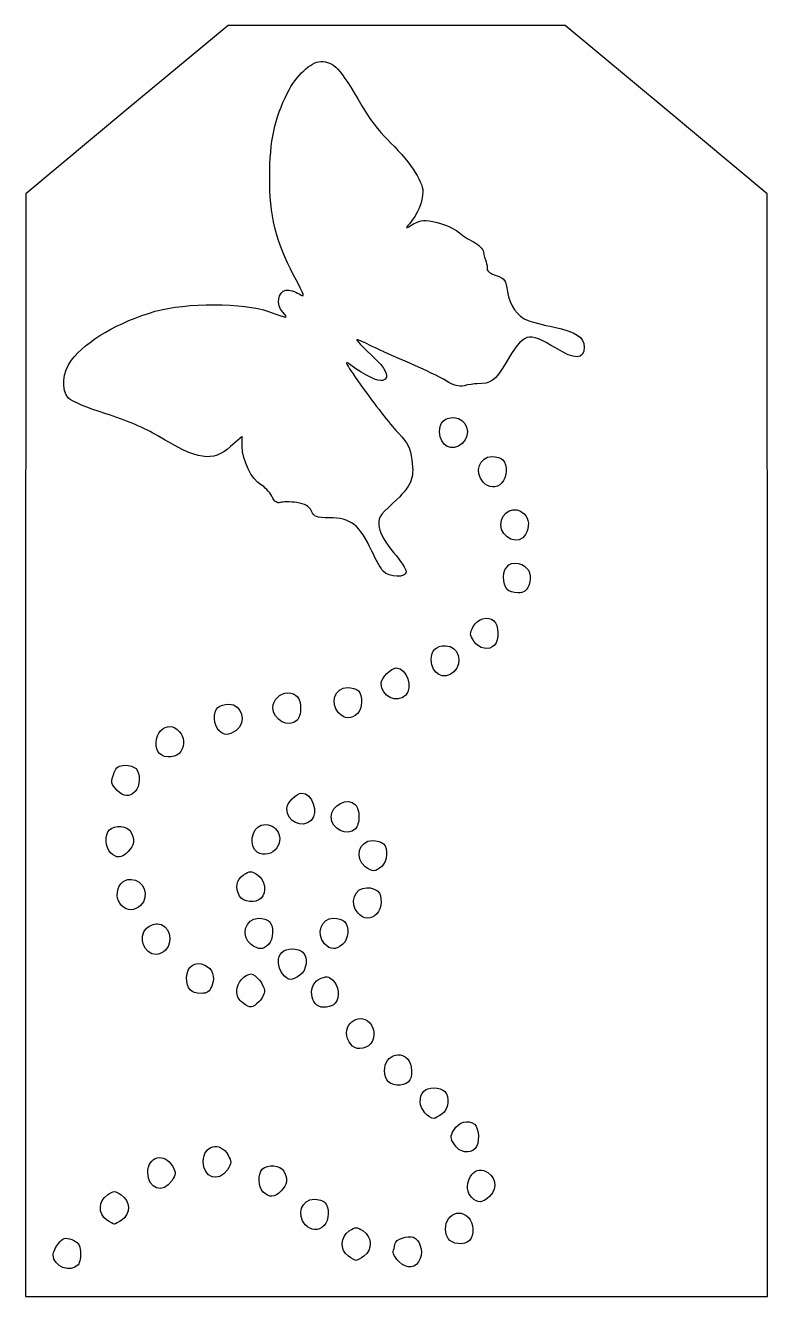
# Model space of a CAD drawing. Header units: centimetres. Extents: x -27.9 to 19.8, y -11 to 3.1.
# Drawn here: x 4.77 to 11.84, y -10.82 to 1.27 of the extents above; entities that cross this region are included whole.
import ezdxf

# ---------------------------------------------------------------- set-up
doc = ezdxf.new("R2010")
doc.units = ezdxf.units.CM
doc.header["$MEASUREMENT"] = 0
doc.layers.add('Layer 1', color=7, linetype='Continuous')

msp = doc.modelspace()

# ---------------------------------------------------------------- linework, layer by layer
at = {"layer": 'Layer 1'}
for points, knots in [([(4.77478, -5.57447), (4.77478, -5.57447), (4.77637, -0.32911), (4.77637, -0.32911), (4.77637, -0.32911), (4.77637, -0.32911), (5.74014, 0.47125), (5.74014, 0.47125), (5.74014, 0.47125), (5.74014, 0.47125), (6.70391, 1.27161), (6.70391, 1.27161), (6.70391, 1.27161), (6.70391, 1.27161), (8.30679, 1.27161), (8.30679, 1.27161), (8.30679, 1.27161), (8.30679, 1.27161), (9.90967, 1.27161), (9.90967, 1.27161), (9.90967, 1.27161), (9.90967, 1.27161), (10.87186, 0.47125), (10.87186, 0.47125), (10.87186, 0.47125), (10.87186, 0.47125), (11.83405, -0.32911), (11.83405, -0.32911), (11.83405, -0.32911), (11.83405, -0.32911), (11.8358, -5.57447), (11.8358, -5.57447), (11.8358, -5.57447), (11.8358, -5.57447), (11.83755, -10.81983), (11.83755, -10.81983), (11.83755, -10.81983), (11.83755, -10.81983), (8.30536, -10.81983), (8.30536, -10.81983), (8.30536, -10.81983), (8.30536, -10.81983), (4.77317, -10.81983), (4.77317, -10.81983), (4.77317, -10.81983), (4.77317, -10.81983), (4.77476, -5.57447), (4.77476, -5.57447), (4.77476, -5.57447), (4.77476, -5.57447), (4.77478, -5.57447), (4.77478, -5.57447)], [0, 0, 0, 0, 0.07142857, 0.07142857, 0.07142857, 0.07142857, 0.14285714, 0.14285714, 0.14285714, 0.14285714, 0.21428571, 0.21428571, 0.21428571, 0.21428571, 0.28571429, 0.28571429, 0.28571429, 0.28571429, 0.35714286, 0.35714286, 0.35714286, 0.35714286, 0.42857143, 0.42857143, 0.42857143, 0.42857143, 0.5, 0.5, 0.5, 0.5, 0.57142857, 0.57142857, 0.57142857, 0.57142857, 0.64285714, 0.64285714, 0.64285714, 0.64285714, 0.71428571, 0.71428571, 0.71428571, 0.71428571, 0.78571429, 0.78571429, 0.78571429, 0.78571429, 0.85714286, 0.85714286, 0.85714286, 0.85714286, 1, 1, 1, 1]), ([(8.39799, -3.92504), (8.39799, -3.90189), (8.34383, -3.81956), (8.27763, -3.74207), (8.27763, -3.74207), (8.20144, -3.65289), (8.15152, -3.56579), (8.14162, -3.50475), (8.14162, -3.50475), (8.12691, -3.41411), (8.13485, -3.40006), (8.27382, -3.271), (8.27382, -3.271), (8.44964, -3.1077), (8.47619, -3.0467), (8.45199, -2.86159), (8.45199, -2.86159), (8.43696, -2.74666), (8.41455, -2.70194), (8.32601, -2.61024), (8.32601, -2.61024), (8.26677, -2.54889), (8.11955, -2.36177), (7.99884, -2.19442), (7.99884, -2.19442), (7.81811, -1.94385), (7.79545, -1.9023), (7.87041, -1.95899), (7.87041, -1.95899), (8.00253, -2.05891), (8.13265, -2.121), (8.17549, -2.10456), (8.17549, -2.10456), (8.24801, -2.07673), (8.21101, -1.99751), (8.06065, -1.85867), (8.06065, -1.85867), (7.97698, -1.78141), (7.91784, -1.71818), (7.92924, -1.71818), (7.92924, -1.71818), (7.94064, -1.71817), (8.00612, -1.74644), (8.07476, -1.78099), (8.07476, -1.78099), (8.1434, -1.81554), (8.30671, -1.88923), (8.43768, -1.94474), (8.43768, -1.94474), (8.56865, -2.00025), (8.72196, -2.07428), (8.77837, -2.10926), (8.77837, -2.10926), (8.85142, -2.15455), (8.90091, -2.16785), (8.95035, -2.15547), (8.95035, -2.15547), (8.98853, -2.14591), (9.04358, -2.13781), (9.07268, -2.13746), (9.07268, -2.13746), (9.20768, -2.13585), (9.24342, -2.1107), (9.33956, -1.94965), (9.33956, -1.94965), (9.52175, -1.64446), (9.55073, -1.63519), (9.8184, -1.79663), (9.8184, -1.79663), (10.00771, -1.91081), (10.09133, -1.90801), (10.09133, -1.78748), (10.09133, -1.78748), (10.09133, -1.69419), (10.01156, -1.64138), (9.80589, -1.59849), (9.80589, -1.59849), (9.70288, -1.57701), (9.59102, -1.54879), (9.55731, -1.53577), (9.55731, -1.53577), (9.4548, -1.49619), (9.38253, -1.39461), (9.36315, -1.26287), (9.36315, -1.26287), (9.34666, -1.15075), (9.3358, -1.13533), (9.25442, -1.10847), (9.25442, -1.10847), (9.20469, -1.09206), (9.16618, -1.06477), (9.16882, -1.04782), (9.16882, -1.04782), (9.17147, -1.03087), (9.16649, -0.99915), (9.15778, -0.97732), (9.15778, -0.97732), (9.14906, -0.95549), (9.13822, -0.91382), (9.13368, -0.88472), (9.13368, -0.88472), (9.12915, -0.85562), (9.0855, -0.81185), (9.0367, -0.78746), (9.0367, -0.78746), (8.98789, -0.76307), (8.92244, -0.71987), (8.89126, -0.69146), (8.89126, -0.69146), (8.86007, -0.66305), (8.77091, -0.62391), (8.69313, -0.60448), (8.69313, -0.60448), (8.56561, -0.57262), (8.54353, -0.57384), (8.46863, -0.61682), (8.46863, -0.61682), (8.38809, -0.66305), (8.38686, -0.66302), (8.42828, -0.61585), (8.42828, -0.61585), (8.50215, -0.53173), (8.55675, -0.4012), (8.55675, -0.30872), (8.55675, -0.30872), (8.55675, -0.20592), (8.4193, -0.0055), (8.21506, 0.18949), (8.21506, 0.18949), (8.14495, 0.25643), (8.0365, 0.3993), (7.97406, 0.50699), (7.97406, 0.50699), (7.76015, 0.8759), (7.71222, 0.92768), (7.58459, 0.92768), (7.58459, 0.92768), (7.49119, 0.92768), (7.34939, 0.79446), (7.26765, 0.62991), (7.26765, 0.62991), (7.14416, 0.38132), (7.09969, 0.17276), (7.09819, -0.16489), (7.09819, -0.16489), (7.09655, -0.53323), (7.15841, -0.78756), (7.32641, -1.10338), (7.32641, -1.10338), (7.4362, -1.30977), (7.44026, -1.32393), (7.37784, -1.28304), (7.37784, -1.28304), (7.34057, -1.25862), (7.284, -1.24236), (7.25212, -1.24689), (7.25212, -1.24689), (7.17623, -1.25769), (7.15836, -1.38479), (7.22273, -1.45592), (7.22273, -1.45592), (7.28001, -1.51921), (7.27608, -1.51901), (7.08585, -1.4489), (7.08585, -1.4489), (6.8566, -1.36441), (6.30264, -1.36395), (6.00884, -1.44801), (6.00884, -1.44801), (5.66362, -1.54678), (5.3513, -1.72871), (5.21087, -1.91282), (5.21087, -1.91282), (5.12525, -2.02508), (5.1126, -2.19565), (5.18404, -2.2746), (5.18404, -2.2746), (5.20998, -2.30326), (5.36716, -2.36876), (5.53775, -2.42199), (5.53775, -2.42199), (5.72307, -2.47982), (5.9195, -2.56314), (6.03328, -2.63218), (6.03328, -2.63218), (6.41704, -2.86504), (6.551, -2.88487), (6.72637, -2.73476), (6.72637, -2.73476), (6.72637, -2.73476), (6.83697, -2.64009), (6.83697, -2.64009), (6.83697, -2.64009), (6.83697, -2.64009), (6.83697, -2.73504), (6.83697, -2.73504), (6.83697, -2.73504), (6.83697, -2.86192), (6.92895, -3.05119), (7.01229, -3.09579), (7.01229, -3.09579), (7.04932, -3.11561), (7.09726, -3.16595), (7.11883, -3.20766), (7.11883, -3.20766), (7.14582, -3.25986), (7.1713, -3.27842), (7.20054, -3.26719), (7.20054, -3.26719), (7.22391, -3.25822), (7.29315, -3.2584), (7.35441, -3.26759), (7.35441, -3.26759), (7.43723, -3.28001), (7.47322, -3.3006), (7.49477, -3.3479), (7.49477, -3.3479), (7.52007, -3.40342), (7.54157, -3.41151), (7.66395, -3.41151), (7.66395, -3.41151), (7.86918, -3.41151), (7.95636, -3.47949), (8.07112, -3.72901), (8.07112, -3.72901), (8.10793, -3.80905), (8.15672, -3.89537), (8.17953, -3.92083), (8.17953, -3.92083), (8.23368, -3.98129), (8.39801, -3.98446), (8.39801, -3.92505), (8.39801, -3.92505), (8.39801, -3.92505), (8.39799, -3.92504), (8.39799, -3.92504)], [0, 0, 0, 0, 0.01666667, 0.01666667, 0.01666667, 0.01666667, 0.03333333, 0.03333333, 0.03333333, 0.03333333, 0.05, 0.05, 0.05, 0.05, 0.06666667, 0.06666667, 0.06666667, 0.06666667, 0.08333333, 0.08333333, 0.08333333, 0.08333333, 0.1, 0.1, 0.1, 0.1, 0.11666667, 0.11666667, 0.11666667, 0.11666667, 0.13333333, 0.13333333, 0.13333333, 0.13333333, 0.15, 0.15, 0.15, 0.15, 0.16666667, 0.16666667, 0.16666667, 0.16666667, 0.18333333, 0.18333333, 0.18333333, 0.18333333, 0.2, 0.2, 0.2, 0.2, 0.21666667, 0.21666667, 0.21666667, 0.21666667, 0.23333333, 0.23333333, 0.23333333, 0.23333333, 0.25, 0.25, 0.25, 0.25, 0.26666667, 0.26666667, 0.26666667, 0.26666667, 0.28333333, 0.28333333, 0.28333333, 0.28333333, 0.3, 0.3, 0.3, 0.3, 0.31666667, 0.31666667, 0.31666667, 0.31666667, 0.33333333, 0.33333333, 0.33333333, 0.33333333, 0.35, 0.35, 0.35, 0.35, 0.36666667, 0.36666667, 0.36666667, 0.36666667, 0.38333333, 0.38333333, 0.38333333, 0.38333333, 0.4, 0.4, 0.4, 0.4, 0.41666667, 0.41666667, 0.41666667, 0.41666667, 0.43333333, 0.43333333, 0.43333333, 0.43333333, 0.45, 0.45, 0.45, 0.45, 0.46666667, 0.46666667, 0.46666667, 0.46666667, 0.48333333, 0.48333333, 0.48333333, 0.48333333, 0.5, 0.5, 0.5, 0.5, 0.51666667, 0.51666667, 0.51666667, 0.51666667, 0.53333333, 0.53333333, 0.53333333, 0.53333333, 0.55, 0.55, 0.55, 0.55, 0.56666667, 0.56666667, 0.56666667, 0.56666667, 0.58333333, 0.58333333, 0.58333333, 0.58333333, 0.6, 0.6, 0.6, 0.6, 0.61666667, 0.61666667, 0.61666667, 0.61666667, 0.63333333, 0.63333333, 0.63333333, 0.63333333, 0.65, 0.65, 0.65, 0.65, 0.66666667, 0.66666667, 0.66666667, 0.66666667, 0.68333333, 0.68333333, 0.68333333, 0.68333333, 0.7, 0.7, 0.7, 0.7, 0.71666667, 0.71666667, 0.71666667, 0.71666667, 0.73333333, 0.73333333, 0.73333333, 0.73333333, 0.75, 0.75, 0.75, 0.75, 0.76666667, 0.76666667, 0.76666667, 0.76666667, 0.78333333, 0.78333333, 0.78333333, 0.78333333, 0.8, 0.8, 0.8, 0.8, 0.81666667, 0.81666667, 0.81666667, 0.81666667, 0.83333333, 0.83333333, 0.83333333, 0.83333333, 0.85, 0.85, 0.85, 0.85, 0.86666667, 0.86666667, 0.86666667, 0.86666667, 0.88333333, 0.88333333, 0.88333333, 0.88333333, 0.9, 0.9, 0.9, 0.9, 0.91666667, 0.91666667, 0.91666667, 0.91666667, 0.93333333, 0.93333333, 0.93333333, 0.93333333, 0.95, 0.95, 0.95, 0.95, 0.96666667, 0.96666667, 0.96666667, 0.96666667, 1, 1, 1, 1]), ([(8.93169, -2.70625), (9.02541, -2.62143), (8.97315, -2.459), (8.85214, -2.459), (8.85214, -2.459), (8.75955, -2.459), (8.71549, -2.50275), (8.71549, -2.59469), (8.71549, -2.59469), (8.71549, -2.72966), (8.83671, -2.79221), (8.93169, -2.70625)], [0, 0, 0, 0, 0.25, 0.25, 0.25, 0.25, 0.5, 0.5, 0.5, 0.5, 1, 1, 1, 1]), ([(9.30891, -3.07888), (9.35811, -3.02968), (9.36369, -2.90612), (9.31874, -2.86117), (9.31874, -2.86117), (9.30128, -2.84371), (9.25407, -2.82942), (9.21384, -2.82942), (9.21384, -2.82942), (9.09534, -2.82942), (9.04403, -2.97741), (9.1297, -3.07208), (9.1297, -3.07208), (9.18344, -3.13146), (9.25368, -3.13413), (9.30892, -3.07889), (9.30892, -3.07889), (9.30892, -3.07889), (9.30891, -3.07888), (9.30891, -3.07888)], [0, 0, 0, 0, 0.16666667, 0.16666667, 0.16666667, 0.16666667, 0.33333333, 0.33333333, 0.33333333, 0.33333333, 0.5, 0.5, 0.5, 0.5, 0.66666667, 0.66666667, 0.66666667, 0.66666667, 1, 1, 1, 1]), ([(9.53476, -3.57199), (9.57405, -3.49857), (9.56855, -3.42168), (9.52057, -3.3737), (9.52057, -3.3737), (9.43547, -3.2886), (9.29756, -3.35287), (9.29756, -3.47764), (9.29756, -3.47764), (9.29756, -3.60747), (9.47747, -3.67903), (9.53475, -3.57198), (9.53475, -3.57198), (9.53475, -3.57198), (9.53476, -3.57199), (9.53476, -3.57199)], [0, 0, 0, 0, 0.2, 0.2, 0.2, 0.2, 0.4, 0.4, 0.4, 0.4, 0.6, 0.6, 0.6, 0.6, 1, 1, 1, 1]), ([(9.56348, -4.05623), (9.59777, -3.96605), (9.57293, -3.89152), (9.49706, -3.85695), (9.49706, -3.85695), (9.40349, -3.81432), (9.32403, -3.86899), (9.32403, -3.97599), (9.32403, -3.97599), (9.32403, -4.08207), (9.36443, -4.12587), (9.46227, -4.12587), (9.46227, -4.12587), (9.51864, -4.12587), (9.54351, -4.10876), (9.56348, -4.05623)], [0, 0, 0, 0, 0.2, 0.2, 0.2, 0.2, 0.4, 0.4, 0.4, 0.4, 0.6, 0.6, 0.6, 0.6, 1, 1, 1, 1]), ([(9.23936, -4.62329), (9.28336, -4.57929), (9.27919, -4.4301), (9.23288, -4.39167), (9.23288, -4.39167), (9.1741, -4.34289), (9.07872, -4.36959), (9.03545, -4.44694), (9.03545, -4.44694), (9.00051, -4.50941), (9.00117, -4.52384), (9.04179, -4.58585), (9.04179, -4.58585), (9.09016, -4.65967), (9.18502, -4.67764), (9.23937, -4.62329), (9.23937, -4.62329), (9.23937, -4.62329), (9.23936, -4.62329), (9.23936, -4.62329)], [0, 0, 0, 0, 0.16666667, 0.16666667, 0.16666667, 0.16666667, 0.33333333, 0.33333333, 0.33333333, 0.33333333, 0.5, 0.5, 0.5, 0.5, 0.66666667, 0.66666667, 0.66666667, 0.66666667, 1, 1, 1, 1]), ([(8.85231, -4.87584), (8.94603, -4.79102), (8.89377, -4.62859), (8.77276, -4.62859), (8.77276, -4.62859), (8.68017, -4.62859), (8.63611, -4.67234), (8.63611, -4.76428), (8.63611, -4.76428), (8.63611, -4.89925), (8.75733, -4.9618), (8.85231, -4.87584)], [0, 0, 0, 0, 0.25, 0.25, 0.25, 0.25, 0.5, 0.5, 0.5, 0.5, 1, 1, 1, 1]), ([(8.39269, -5.09954), (8.46662, -5.02561), (8.40286, -4.84025), (8.30349, -4.84025), (8.30349, -4.84025), (8.25295, -4.84025), (8.15986, -4.9357), (8.15986, -4.98751), (8.15986, -4.98751), (8.15986, -5.11081), (8.30945, -5.18279), (8.39269, -5.09954)], [0, 0, 0, 0, 0.25, 0.25, 0.25, 0.25, 0.5, 0.5, 0.5, 0.5, 1, 1, 1, 1]), ([(7.36082, -5.33767), (7.37828, -5.32021), (7.39257, -5.26901), (7.39257, -5.2239), (7.39257, -5.2239), (7.39257, -5.12709), (7.35158, -5.07838), (7.2701, -5.07838), (7.2701, -5.07838), (7.19583, -5.07838), (7.12798, -5.1446), (7.12798, -5.21709), (7.12798, -5.21709), (7.12798, -5.33575), (7.28264, -5.41584), (7.36081, -5.33767), (7.36081, -5.33767), (7.36081, -5.33767), (7.36082, -5.33767), (7.36082, -5.33767)], [0, 0, 0, 0, 0.16666667, 0.16666667, 0.16666667, 0.16666667, 0.33333333, 0.33333333, 0.33333333, 0.33333333, 0.5, 0.5, 0.5, 0.5, 0.66666667, 0.66666667, 0.66666667, 0.66666667, 1, 1, 1, 1]), ([(7.93308, -5.27492), (7.98228, -5.22572), (7.98786, -5.10216), (7.94291, -5.05721), (7.94291, -5.05721), (7.92545, -5.03975), (7.87824, -5.02546), (7.83801, -5.02546), (7.83801, -5.02546), (7.71951, -5.02546), (7.6682, -5.17345), (7.75387, -5.26812), (7.75387, -5.26812), (7.80761, -5.3275), (7.87785, -5.33017), (7.93309, -5.27493), (7.93309, -5.27493), (7.93309, -5.27493), (7.93308, -5.27492), (7.93308, -5.27492)], [0, 0, 0, 0, 0.16666667, 0.16666667, 0.16666667, 0.16666667, 0.33333333, 0.33333333, 0.33333333, 0.33333333, 0.5, 0.5, 0.5, 0.5, 0.66666667, 0.66666667, 0.66666667, 0.66666667, 1, 1, 1, 1]), ([(6.77814, -5.43406), (6.88459, -5.3595), (6.83609, -5.18421), (6.70901, -5.18421), (6.70901, -5.18421), (6.66878, -5.18421), (6.62157, -5.1985), (6.60411, -5.21596), (6.60411, -5.21596), (6.55916, -5.26091), (6.56473, -5.38447), (6.61394, -5.43367), (6.61394, -5.43367), (6.66626, -5.48598), (6.70388, -5.48607), (6.77814, -5.43406)], [0, 0, 0, 0, 0.2, 0.2, 0.2, 0.2, 0.4, 0.4, 0.4, 0.4, 0.6, 0.6, 0.6, 0.6, 1, 1, 1, 1]), ([(6.25393, -5.63574), (6.29317, -5.56242), (6.28781, -5.49982), (6.23753, -5.44426), (6.23753, -5.44426), (6.18379, -5.38488), (6.11355, -5.38221), (6.05831, -5.43745), (6.05831, -5.43745), (6.00911, -5.48665), (6.00353, -5.61021), (6.04848, -5.65516), (6.04848, -5.65516), (6.09879, -5.70547), (6.22288, -5.69374), (6.25392, -5.63573), (6.25392, -5.63573), (6.25392, -5.63573), (6.25393, -5.63574), (6.25393, -5.63574)], [0, 0, 0, 0, 0.16666667, 0.16666667, 0.16666667, 0.16666667, 0.33333333, 0.33333333, 0.33333333, 0.33333333, 0.5, 0.5, 0.5, 0.5, 0.66666667, 0.66666667, 0.66666667, 0.66666667, 1, 1, 1, 1]), ([(5.81641, -6.01576), (5.86561, -5.96656), (5.87119, -5.843), (5.82624, -5.79805), (5.82624, -5.79805), (5.80878, -5.78059), (5.76086, -5.7663), (5.71975, -5.7663), (5.71975, -5.7663), (5.66387, -5.7663), (5.6385, -5.78342), (5.61921, -5.83417), (5.61921, -5.83417), (5.58347, -5.92817), (5.58601, -5.94412), (5.64632, -6.00443), (5.64632, -6.00443), (5.71002, -6.06813), (5.76067, -6.07151), (5.81641, -6.01577), (5.81641, -6.01577), (5.81641, -6.01577), (5.81641, -6.01576), (5.81641, -6.01576)], [0, 0, 0, 0, 0.14285714, 0.14285714, 0.14285714, 0.14285714, 0.28571429, 0.28571429, 0.28571429, 0.28571429, 0.42857143, 0.42857143, 0.42857143, 0.42857143, 0.57142857, 0.57142857, 0.57142857, 0.57142857, 0.71428571, 0.71428571, 0.71428571, 0.71428571, 1, 1, 1, 1]), ([(7.49311, -6.29017), (7.56704, -6.21624), (7.50328, -6.03088), (7.40391, -6.03088), (7.40391, -6.03088), (7.35337, -6.03088), (7.26028, -6.12633), (7.26028, -6.17814), (7.26028, -6.17814), (7.26028, -6.30144), (7.40987, -6.37342), (7.49311, -6.29017)], [0, 0, 0, 0, 0.25, 0.25, 0.25, 0.25, 0.5, 0.5, 0.5, 0.5, 1, 1, 1, 1]), ([(7.91644, -6.36954), (7.9339, -6.35208), (7.94819, -6.30088), (7.94819, -6.25577), (7.94819, -6.25577), (7.94819, -6.21066), (7.9339, -6.15946), (7.91644, -6.142), (7.91644, -6.142), (7.84004, -6.0656), (7.68361, -6.14353), (7.68361, -6.25798), (7.68361, -6.25798), (7.68361, -6.37491), (7.83739, -6.44859), (7.91644, -6.36954)], [0, 0, 0, 0, 0.2, 0.2, 0.2, 0.2, 0.4, 0.4, 0.4, 0.4, 0.6, 0.6, 0.6, 0.6, 1, 1, 1, 1]), ([(5.75215, -6.5865), (5.81123, -6.52742), (5.81832, -6.4755), (5.77768, -6.39955), (5.77768, -6.39955), (5.74664, -6.34155), (5.62255, -6.32981), (5.57224, -6.38012), (5.57224, -6.38012), (5.52729, -6.42507), (5.53286, -6.54863), (5.58207, -6.59783), (5.58207, -6.59783), (5.63781, -6.65357), (5.68846, -6.6502), (5.75216, -6.58649), (5.75216, -6.58649), (5.75216, -6.58649), (5.75215, -6.5865), (5.75215, -6.5865)], [0, 0, 0, 0, 0.16666667, 0.16666667, 0.16666667, 0.16666667, 0.33333333, 0.33333333, 0.33333333, 0.33333333, 0.5, 0.5, 0.5, 0.5, 0.66666667, 0.66666667, 0.66666667, 0.66666667, 1, 1, 1, 1]), ([(7.16777, -6.55038), (7.24216, -6.43684), (7.14319, -6.29673), (7.01691, -6.33681), (7.01691, -6.33681), (6.92315, -6.36657), (6.89895, -6.53685), (6.98054, -6.59271), (6.98054, -6.59271), (7.03784, -6.63195), (7.12762, -6.61165), (7.16777, -6.55038)], [0, 0, 0, 0, 0.25, 0.25, 0.25, 0.25, 0.5, 0.5, 0.5, 0.5, 1, 1, 1, 1]), ([(8.16439, -6.72792), (8.21934, -6.67819), (8.22847, -6.55986), (8.18102, -6.51242), (8.18102, -6.51242), (8.16356, -6.49496), (8.11635, -6.48067), (8.07612, -6.48067), (8.07612, -6.48067), (7.94904, -6.48067), (7.90054, -6.65596), (8.00699, -6.73052), (8.00699, -6.73052), (8.08129, -6.78256), (8.10443, -6.78218), (8.16439, -6.72792)], [0, 0, 0, 0, 0.2, 0.2, 0.2, 0.2, 0.4, 0.4, 0.4, 0.4, 0.6, 0.6, 0.6, 0.6, 1, 1, 1, 1]), ([(7.01686, -7.031), (7.07293, -6.97493), (7.05453, -6.85619), (6.98246, -6.80896), (6.98246, -6.80896), (6.92119, -6.76881), (6.91144, -6.76881), (6.85017, -6.80896), (6.85017, -6.80896), (6.7801, -6.85487), (6.76627, -6.92721), (6.81141, -7.01157), (6.81141, -7.01157), (6.84245, -7.06957), (6.96654, -7.08131), (7.01685, -7.031), (7.01685, -7.031), (7.01685, -7.031), (7.01686, -7.031), (7.01686, -7.031)], [0, 0, 0, 0, 0.16666667, 0.16666667, 0.16666667, 0.16666667, 0.33333333, 0.33333333, 0.33333333, 0.33333333, 0.5, 0.5, 0.5, 0.5, 0.66666667, 0.66666667, 0.66666667, 0.66666667, 1, 1, 1, 1]), ([(5.86933, -7.10055), (5.95824, -7.01164), (5.89986, -6.85109), (5.77861, -6.85109), (5.77861, -6.85109), (5.69674, -6.85109), (5.64632, -6.91021), (5.64632, -7.00621), (5.64632, -7.00621), (5.64632, -7.07251), (5.71408, -7.14213), (5.77861, -7.14213), (5.77861, -7.14213), (5.80563, -7.14213), (5.84646, -7.12342), (5.86933, -7.10055)], [0, 0, 0, 0, 0.2, 0.2, 0.2, 0.2, 0.4, 0.4, 0.4, 0.4, 0.6, 0.6, 0.6, 0.6, 1, 1, 1, 1]), ([(8.11828, -7.17992), (8.16748, -7.13072), (8.17306, -7.00716), (8.12811, -6.96221), (8.12811, -6.96221), (8.11065, -6.94475), (8.06344, -6.93046), (8.02321, -6.93046), (8.02321, -6.93046), (7.90471, -6.93046), (7.8534, -7.07845), (7.93907, -7.17312), (7.93907, -7.17312), (7.99281, -7.2325), (8.06305, -7.23517), (8.11829, -7.17993), (8.11829, -7.17993), (8.11829, -7.17993), (8.11828, -7.17992), (8.11828, -7.17992)], [0, 0, 0, 0, 0.16666667, 0.16666667, 0.16666667, 0.16666667, 0.33333333, 0.33333333, 0.33333333, 0.33333333, 0.5, 0.5, 0.5, 0.5, 0.66666667, 0.66666667, 0.66666667, 0.66666667, 1, 1, 1, 1]), ([(7.08641, -7.47096), (7.13561, -7.42176), (7.14119, -7.2982), (7.09624, -7.25325), (7.09624, -7.25325), (7.07878, -7.23579), (7.03157, -7.2215), (6.99134, -7.2215), (6.99134, -7.2215), (6.86426, -7.2215), (6.81576, -7.39679), (6.92221, -7.47135), (6.92221, -7.47135), (6.99647, -7.52336), (7.0341, -7.52327), (7.08641, -7.47096)], [0, 0, 0, 0, 0.2, 0.2, 0.2, 0.2, 0.4, 0.4, 0.4, 0.4, 0.6, 0.6, 0.6, 0.6, 1, 1, 1, 1]), ([(7.79398, -7.46875), (7.84893, -7.41902), (7.85806, -7.30069), (7.81061, -7.25325), (7.81061, -7.25325), (7.79315, -7.23579), (7.74594, -7.2215), (7.70571, -7.2215), (7.70571, -7.2215), (7.58721, -7.2215), (7.5359, -7.36949), (7.62157, -7.46416), (7.62157, -7.46416), (7.6759, -7.5242), (7.73109, -7.52567), (7.79398, -7.46876), (7.79398, -7.46876), (7.79398, -7.46876), (7.79398, -7.46875), (7.79398, -7.46875)], [0, 0, 0, 0, 0.16666667, 0.16666667, 0.16666667, 0.16666667, 0.33333333, 0.33333333, 0.33333333, 0.33333333, 0.5, 0.5, 0.5, 0.5, 0.66666667, 0.66666667, 0.66666667, 0.66666667, 1, 1, 1, 1]), ([(6.10745, -7.52388), (6.18983, -7.4415), (6.13858, -7.27442), (6.03092, -7.27442), (6.03092, -7.27442), (5.99609, -7.27442), (5.94889, -7.29313), (5.92602, -7.316), (5.92602, -7.316), (5.84139, -7.40063), (5.90133, -7.56546), (6.01674, -7.56546), (6.01674, -7.56546), (6.04376, -7.56546), (6.08459, -7.54675), (6.10746, -7.52388), (6.10746, -7.52388), (6.10746, -7.52388), (6.10745, -7.52388), (6.10745, -7.52388)], [0, 0, 0, 0, 0.16666667, 0.16666667, 0.16666667, 0.16666667, 0.33333333, 0.33333333, 0.33333333, 0.33333333, 0.5, 0.5, 0.5, 0.5, 0.66666667, 0.66666667, 0.66666667, 0.66666667, 1, 1, 1, 1]), ([(7.38668, -7.7624), (7.45146, -7.71702), (7.46636, -7.59692), (7.41373, -7.5443), (7.41373, -7.5443), (7.39627, -7.52684), (7.35102, -7.51255), (7.31319, -7.51255), (7.31319, -7.51255), (7.22677, -7.51255), (7.1809, -7.55724), (7.1809, -7.64144), (7.1809, -7.64144), (7.1809, -7.71055), (7.24819, -7.8036), (7.29818, -7.8036), (7.29818, -7.8036), (7.31452, -7.8036), (7.35434, -7.78507), (7.38668, -7.76241), (7.38668, -7.76241), (7.38668, -7.76241), (7.38668, -7.7624), (7.38668, -7.7624)], [0, 0, 0, 0, 0.14285714, 0.14285714, 0.14285714, 0.14285714, 0.28571429, 0.28571429, 0.28571429, 0.28571429, 0.42857143, 0.42857143, 0.42857143, 0.42857143, 0.57142857, 0.57142857, 0.57142857, 0.57142857, 0.71428571, 0.71428571, 0.71428571, 0.71428571, 1, 1, 1, 1]), ([(6.54723, -7.86623), (6.58152, -7.77605), (6.55668, -7.70152), (6.48081, -7.66695), (6.48081, -7.66695), (6.38724, -7.62432), (6.30778, -7.67899), (6.30778, -7.78599), (6.30778, -7.78599), (6.30778, -7.89207), (6.34818, -7.93587), (6.44602, -7.93587), (6.44602, -7.93587), (6.50239, -7.93587), (6.52726, -7.91876), (6.54723, -7.86623)], [0, 0, 0, 0, 0.2, 0.2, 0.2, 0.2, 0.4, 0.4, 0.4, 0.4, 0.6, 0.6, 0.6, 0.6, 1, 1, 1, 1]), ([(6.99569, -8.01525), (7.02479, -7.98615), (7.04861, -7.93852), (7.04861, -7.90942), (7.04861, -7.90942), (7.04861, -7.85782), (6.96329, -7.75067), (6.92221, -7.75067), (6.92221, -7.75067), (6.86152, -7.75067), (6.78403, -7.8397), (6.78403, -7.90942), (6.78403, -7.90942), (6.78403, -7.95835), (6.80516, -8.0006), (6.84283, -8.02698), (6.84283, -8.02698), (6.91851, -8.07998), (6.93199, -8.07895), (6.99569, -8.01525)], [0, 0, 0, 0, 0.16666667, 0.16666667, 0.16666667, 0.16666667, 0.33333333, 0.33333333, 0.33333333, 0.33333333, 0.5, 0.5, 0.5, 0.5, 0.66666667, 0.66666667, 0.66666667, 0.66666667, 1, 1, 1, 1]), ([(7.70136, -8.04765), (7.76215, -8.00898), (7.76892, -7.89614), (7.71447, -7.8289), (7.71447, -7.8289), (7.66973, -7.77365), (7.65243, -7.76855), (7.58717, -7.79136), (7.58717, -7.79136), (7.45275, -7.83835), (7.4752, -8.06876), (7.6141, -8.06776), (7.6141, -8.06776), (7.64506, -8.06755), (7.68433, -8.05849), (7.70137, -8.04765), (7.70137, -8.04765), (7.70137, -8.04765), (7.70136, -8.04765), (7.70136, -8.04765)], [0, 0, 0, 0, 0.16666667, 0.16666667, 0.16666667, 0.16666667, 0.33333333, 0.33333333, 0.33333333, 0.33333333, 0.5, 0.5, 0.5, 0.5, 0.66666667, 0.66666667, 0.66666667, 0.66666667, 1, 1, 1, 1]), ([(8.0142, -8.4482), (8.08688, -8.42031), (8.11482, -8.30903), (8.06735, -8.23657), (8.06735, -8.23657), (7.97901, -8.10174), (7.78209, -8.2139), (7.83995, -8.36609), (7.83995, -8.36609), (7.87273, -8.45232), (7.93141, -8.47997), (8.0142, -8.4482)], [0, 0, 0, 0, 0.25, 0.25, 0.25, 0.25, 0.5, 0.5, 0.5, 0.5, 1, 1, 1, 1]), ([(8.41915, -8.77725), (8.4641, -8.7323), (8.45853, -8.60874), (8.40932, -8.55954), (8.40932, -8.55954), (8.29099, -8.44121), (8.13103, -8.60336), (8.2137, -8.75783), (8.2137, -8.75783), (8.24474, -8.81583), (8.36883, -8.82757), (8.41914, -8.77726), (8.41914, -8.77726), (8.41914, -8.77726), (8.41915, -8.77725), (8.41915, -8.77725)], [0, 0, 0, 0, 0.2, 0.2, 0.2, 0.2, 0.4, 0.4, 0.4, 0.4, 0.6, 0.6, 0.6, 0.6, 1, 1, 1, 1]), ([(8.73606, -9.08531), (8.80084, -9.03993), (8.81574, -8.91983), (8.76311, -8.86721), (8.76311, -8.86721), (8.74565, -8.84975), (8.7004, -8.83546), (8.66257, -8.83546), (8.66257, -8.83546), (8.57405, -8.83546), (8.53028, -8.88049), (8.53028, -8.97154), (8.53028, -8.97154), (8.53028, -9.0344), (8.60891, -9.1265), (8.66257, -9.1265), (8.66257, -9.1265), (8.67065, -9.1265), (8.70372, -9.10797), (8.73606, -9.08531)], [0, 0, 0, 0, 0.16666667, 0.16666667, 0.16666667, 0.16666667, 0.33333333, 0.33333333, 0.33333333, 0.33333333, 0.5, 0.5, 0.5, 0.5, 0.66666667, 0.66666667, 0.66666667, 0.66666667, 1, 1, 1, 1]), ([(9.05415, -9.41225), (9.09815, -9.36825), (9.09398, -9.21906), (9.04767, -9.18063), (9.04767, -9.18063), (8.98889, -9.13185), (8.89351, -9.15855), (8.85024, -9.2359), (8.85024, -9.2359), (8.8153, -9.29837), (8.81596, -9.3128), (8.85658, -9.37481), (8.85658, -9.37481), (8.90495, -9.44863), (8.99981, -9.4666), (9.05416, -9.41225), (9.05416, -9.41225), (9.05416, -9.41225), (9.05415, -9.41225), (9.05415, -9.41225)], [0, 0, 0, 0, 0.16666667, 0.16666667, 0.16666667, 0.16666667, 0.33333333, 0.33333333, 0.33333333, 0.33333333, 0.5, 0.5, 0.5, 0.5, 0.66666667, 0.66666667, 0.66666667, 0.66666667, 1, 1, 1, 1]), ([(6.69586, -9.61293), (6.73648, -9.55093), (6.73714, -9.53649), (6.7022, -9.47402), (6.7022, -9.47402), (6.62647, -9.33865), (6.46653, -9.37973), (6.46653, -9.53455), (6.46653, -9.53455), (6.46653, -9.69014), (6.61256, -9.74005), (6.69586, -9.61293)], [0, 0, 0, 0, 0.25, 0.25, 0.25, 0.25, 0.5, 0.5, 0.5, 0.5, 1, 1, 1, 1]), ([(6.16669, -9.71876), (6.20731, -9.65676), (6.20797, -9.64232), (6.17303, -9.57985), (6.17303, -9.57985), (6.0973, -9.44448), (5.93736, -9.48556), (5.93736, -9.64038), (5.93736, -9.64038), (5.93736, -9.79597), (6.08339, -9.84588), (6.16669, -9.71876)], [0, 0, 0, 0, 0.25, 0.25, 0.25, 0.25, 0.5, 0.5, 0.5, 0.5, 1, 1, 1, 1]), ([(7.20736, -9.81442), (7.26644, -9.75534), (7.27353, -9.70342), (7.23289, -9.62747), (7.23289, -9.62747), (7.20185, -9.56947), (7.07776, -9.55773), (7.02745, -9.60804), (7.02745, -9.60804), (6.9825, -9.65299), (6.98807, -9.77655), (7.03728, -9.82575), (7.03728, -9.82575), (7.09302, -9.88149), (7.14367, -9.87812), (7.20737, -9.81441), (7.20737, -9.81441), (7.20737, -9.81441), (7.20736, -9.81442), (7.20736, -9.81442)], [0, 0, 0, 0, 0.16666667, 0.16666667, 0.16666667, 0.16666667, 0.33333333, 0.33333333, 0.33333333, 0.33333333, 0.5, 0.5, 0.5, 0.5, 0.66666667, 0.66666667, 0.66666667, 0.66666667, 1, 1, 1, 1]), ([(9.19174, -9.86733), (9.27591, -9.78315), (9.2477, -9.66048), (9.13525, -9.62167), (9.13525, -9.62167), (9.01638, -9.58065), (8.92664, -9.78366), (9.02165, -9.87867), (9.02165, -9.87867), (9.07739, -9.93441), (9.12804, -9.93104), (9.19174, -9.86733)], [0, 0, 0, 0, 0.25, 0.25, 0.25, 0.25, 0.5, 0.5, 0.5, 0.5, 1, 1, 1, 1]), ([(5.69335, -10.09073), (5.77623, -10.03268), (5.77241, -9.90828), (5.68601, -9.85167), (5.68601, -9.85167), (5.62474, -9.81152), (5.61499, -9.81152), (5.55372, -9.85167), (5.55372, -9.85167), (5.46732, -9.90828), (5.4635, -10.03268), (5.54638, -10.09073), (5.54638, -10.09073), (5.57872, -10.11338), (5.61179, -10.13192), (5.61987, -10.13192), (5.61987, -10.13192), (5.62795, -10.13192), (5.66102, -10.11339), (5.69336, -10.09073), (5.69336, -10.09073), (5.69336, -10.09073), (5.69335, -10.09073), (5.69335, -10.09073)], [0, 0, 0, 0, 0.14285714, 0.14285714, 0.14285714, 0.14285714, 0.28571429, 0.28571429, 0.28571429, 0.28571429, 0.42857143, 0.42857143, 0.42857143, 0.42857143, 0.57142857, 0.57142857, 0.57142857, 0.57142857, 0.71428571, 0.71428571, 0.71428571, 0.71428571, 1, 1, 1, 1]), ([(7.61558, -10.14326), (7.66478, -10.09406), (7.67036, -9.9705), (7.62541, -9.92555), (7.62541, -9.92555), (7.60795, -9.90809), (7.56074, -9.8938), (7.52051, -9.8938), (7.52051, -9.8938), (7.40201, -9.8938), (7.3507, -10.04179), (7.43637, -10.13646), (7.43637, -10.13646), (7.49011, -10.19584), (7.56035, -10.19851), (7.61559, -10.14327), (7.61559, -10.14327), (7.61559, -10.14327), (7.61558, -10.14326), (7.61558, -10.14326)], [0, 0, 0, 0, 0.16666667, 0.16666667, 0.16666667, 0.16666667, 0.33333333, 0.33333333, 0.33333333, 0.33333333, 0.5, 0.5, 0.5, 0.5, 0.66666667, 0.66666667, 0.66666667, 0.66666667, 1, 1, 1, 1]), ([(9.00124, -10.28537), (9.04619, -10.24042), (9.04062, -10.11686), (8.99141, -10.06766), (8.99141, -10.06766), (8.86973, -9.94598), (8.71078, -10.1071), (8.79579, -10.26595), (8.79579, -10.26595), (8.82683, -10.32395), (8.95092, -10.33569), (9.00123, -10.28538), (9.00123, -10.28538), (9.00123, -10.28538), (9.00124, -10.28537), (9.00124, -10.28537)], [0, 0, 0, 0, 0.2, 0.2, 0.2, 0.2, 0.4, 0.4, 0.4, 0.4, 0.6, 0.6, 0.6, 0.6, 1, 1, 1, 1]), ([(7.99522, -10.43469), (8.0781, -10.37664), (8.07428, -10.25224), (7.98788, -10.19563), (7.98788, -10.19563), (7.92661, -10.15548), (7.91686, -10.15548), (7.85559, -10.19563), (7.85559, -10.19563), (7.76919, -10.25224), (7.76537, -10.37664), (7.84825, -10.43469), (7.84825, -10.43469), (7.88059, -10.45734), (7.91366, -10.47588), (7.92174, -10.47588), (7.92174, -10.47588), (7.92982, -10.47588), (7.96289, -10.45735), (7.99523, -10.43469), (7.99523, -10.43469), (7.99523, -10.43469), (7.99522, -10.43469), (7.99522, -10.43469)], [0, 0, 0, 0, 0.14285714, 0.14285714, 0.14285714, 0.14285714, 0.28571429, 0.28571429, 0.28571429, 0.28571429, 0.42857143, 0.42857143, 0.42857143, 0.42857143, 0.57142857, 0.57142857, 0.57142857, 0.57142857, 0.71428571, 0.71428571, 0.71428571, 0.71428571, 1, 1, 1, 1]), ([(5.27447, -10.51729), (5.2918, -10.49641), (5.30219, -10.44007), (5.29755, -10.39209), (5.29755, -10.39209), (5.29093, -10.32353), (5.27296, -10.2992), (5.2136, -10.27845), (5.2136, -10.27845), (5.14868, -10.25576), (5.13103, -10.26075), (5.08792, -10.31398), (5.08792, -10.31398), (5.06034, -10.34804), (5.03777, -10.39755), (5.03777, -10.42401), (5.03777, -10.42401), (5.03777, -10.53407), (5.20563, -10.60023), (5.27446, -10.5173), (5.27446, -10.5173), (5.27446, -10.5173), (5.27447, -10.51729), (5.27447, -10.51729)], [0, 0, 0, 0, 0.14285714, 0.14285714, 0.14285714, 0.14285714, 0.28571429, 0.28571429, 0.28571429, 0.28571429, 0.42857143, 0.42857143, 0.42857143, 0.42857143, 0.57142857, 0.57142857, 0.57142857, 0.57142857, 0.71428571, 0.71428571, 0.71428571, 0.71428571, 1, 1, 1, 1]), ([(8.53165, -10.45903), (8.56004, -10.38435), (8.52583, -10.27832), (8.46592, -10.25533), (8.46592, -10.25533), (8.41635, -10.23631), (8.29214, -10.27846), (8.29214, -10.31431), (8.29214, -10.31431), (8.29214, -10.32803), (8.28512, -10.35756), (8.27653, -10.37993), (8.27653, -10.37993), (8.26737, -10.4038), (8.28803, -10.44771), (8.32653, -10.48621), (8.32653, -10.48621), (8.40511, -10.56479), (8.49601, -10.55275), (8.53164, -10.45903), (8.53164, -10.45903), (8.53164, -10.45903), (8.53165, -10.45903), (8.53165, -10.45903)], [0, 0, 0, 0, 0.14285714, 0.14285714, 0.14285714, 0.14285714, 0.28571429, 0.28571429, 0.28571429, 0.28571429, 0.42857143, 0.42857143, 0.42857143, 0.42857143, 0.57142857, 0.57142857, 0.57142857, 0.57142857, 0.71428571, 0.71428571, 0.71428571, 0.71428571, 1, 1, 1, 1])]:
    msp.add_open_spline(points, degree=3, knots=knots, dxfattribs=at)

doc.saveas('drawing.dxf')
